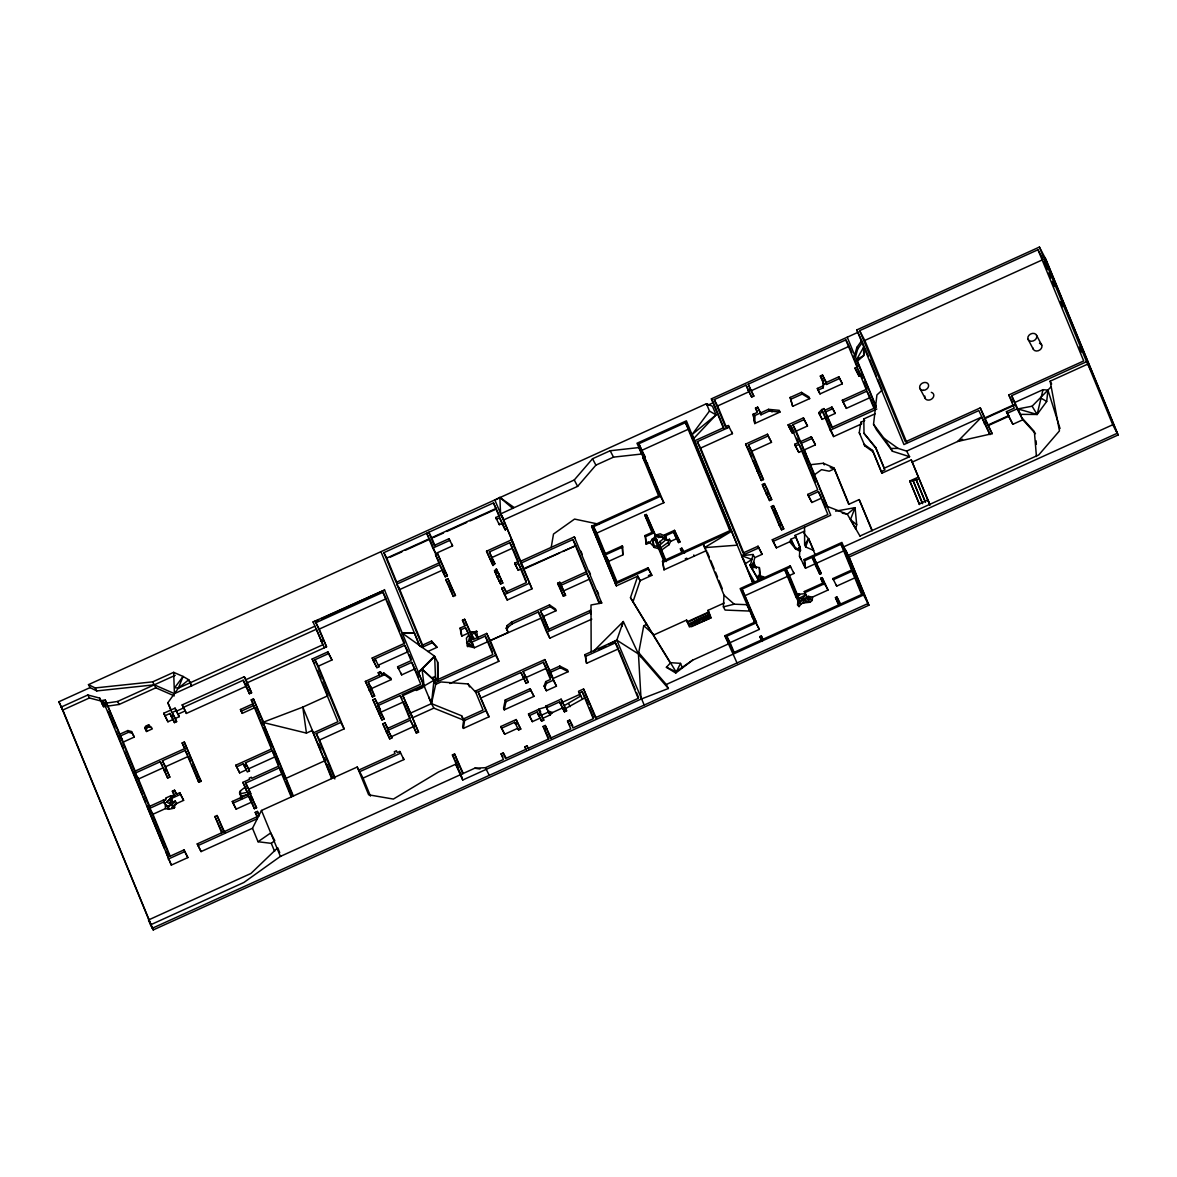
<?xml version="1.0" encoding="UTF-8"?>
<svg xmlns="http://www.w3.org/2000/svg" width="1177" height="1177" viewBox="0 0 1177 1177"><rect width="100%" height="100%" fill="white"/><g stroke="black" fill="none" stroke-linecap="round" stroke-linejoin="round"><path stroke-width="1.5" d="M754.943 415.51L754.781 423.514L779.983 412.068L779.277 410.361L768.507 409.331L754.943 415.51L753.177 414.275L757.267 412.421L755.502 408.095L757.635 407.124L761.004 413.524M88.481 684.631L90.055 687.603L96.764 690.928L154.261 684.823L174.417 693.636L173.666 672.332L152.686 681.851L95.19 687.942L88.481 684.631L706.45 403.711L712.512 406.271L716.057 414.907L693.827 438.433L692.047 434.578L709.466 411.067L706.45 403.711L707.348 405.403L713.394 402.652L723.987 428.428M816.912 563.047L844.321 550.615L840.952 544.215L813.542 556.662L821.222 573.523L819.795 574.17L815.484 563.695L805.495 568.226L799.477 556.25L799.889 547.084L795.078 535.403L804.627 531.077M145.242 727.048L146.566 731.491L152.348 728.872L148.714 724.782L146.492 725.782L145.242 727.048L145.462 729.299L147.89 727.195L151.568 727.371M723.384 606.861L734.227 604.184L746.748 604.698L750.117 611.084L725.061 610.054L723.384 606.861L724.002 595.179L703.243 544.112L705.773 548.909M812.513 597.077L812.262 600.373L810.085 602.241L803.2 602.977L804.038 599.961L810.085 602.241L807.201 598.519L808.246 596.371L812.513 597.077L828.019 590.045L822.149 577.598L820.722 578.245L822.752 583.159L804.288 591.531L806.995 596.945L802.846 599.887L798.05 601.006L797.462 605.007L799.065 606.596L801.184 603.889L805.774 601.815M868.317 356.337L864.904 348.054L863.697 355.645L857.474 361.133L875.791 405.668M421.837 668.816L418.335 672.199L431.473 703.611L461.605 715.763L463.973 720.28L433.857 708.127L431.473 703.611L433.975 680.277L421.837 668.816L434.46 656.104L402.284 633.167L414.378 632.946L419.439 645.393L421.94 647.438L432.283 642.745L437.05 647.321L427.869 651.484M1092.3 372.609L1086.548 361.707L1011.661 395.678L1020.356 414.348L1037.143 414.466L1046.691 401.475L1047.927 390.102L1051.267 386.6M803.876 533.122L808.643 538.786L813.822 550.498L805.627 546.937L804.641 544.554L804.524 527.164M171.577 808.025L172.695 805.936L174.446 805.995L174.637 807.363L173.21 808.378L168.738 809.32L164.059 801.831L149.803 808.305L152.951 814.263L165.471 808.584L165.148 803.523L163.353 800.11L149.096 806.583M873.54 424.235L884.059 438.374L898.08 448.393L906.643 451.115L909.586 456.691L892.446 451.247L876.468 429.811L873.54 424.235L876.924 394.942L881.72 390.514M930.065 504.992L911.278 459.883L882 473.154L873.29 451.983L864.874 445.906L859.269 432.724L860.873 422.249L864.654 420.527L863.815 418.924L875.232 413.745M552.557 676.716L544.819 659.576L475.273 691.134L483.056 710.04L463.915 718.72L462.679 726.68L463.385 728.401L489.043 716.764L478.112 691.87L520.911 672.464L524.059 678.423L481.261 697.843M463.385 728.401L464.621 720.442L463.915 718.72M145.86 729.769L146.492 725.782L145.154 728.563L146.566 731.491L146.434 727.857L145.536 727.754M551.174 547.614L553.499 534.049L574.567 519.072L598.666 524.162M240.726 799.257L240.446 790.797L245.081 787.236M675.745 673.009L680.541 663.372L670.713 662.666L666.388 667.271L675.745 673.009L692.606 660.179L728.239 644.01M640.832 656.737L638.714 652.72L643.745 625.693L646.85 624.369L675.966 671.684L692.606 660.179M822.399 386.159L817.338 388.454L818.044 390.175L823.106 387.88L823.061 382.569M823.106 387.88L823.768 384.29L820.369 375.993L822.502 375.022L825.871 381.422M654.883 537.727L652.455 538.831L649.91 542.626L646.232 544.289L645.084 535.535L651.955 532.416L644.834 515.099L646.261 514.452L654.971 535.049L653.926 540.228L656.56 540.361M505.257 699.977L503.55 708.127L504.256 709.849L533.975 696.372L530.121 688.677L505.257 699.977L505.963 701.683L504.256 709.849M492.266 651.617L488.117 641.539L474.419 647.747L467.372 646.041L466.401 638.14L468.887 634.933L469.608 636.683L468.681 641.024L472.624 644.01L470.241 639.14L472.374 638.169L472.874 639.111L468.681 641.024L471.55 639.126L469.932 639.508L470.918 640.538M407.477 706.524L410.243 713.247L431.473 703.611L435.696 684.367L433.975 680.277L424.117 685.956L402.887 695.592L412.627 717.749L433.857 708.127M1036.437 456.499L1034.362 431.562L1021.71 417.644L1017.87 408.919L1037.143 414.466L1042.999 389.69L1047.927 390.102L1060.05 428.546M842.261 513.172L847.308 514.187L855.076 507.67L856.694 524.736L855.753 528.87L850.485 519.572L855.076 507.67L835.626 511.156M758.312 579.702L756.914 577.157L760.474 576.097L763.579 576.745L758.312 579.702L751.72 568.27L750.676 564.445L753.045 554.485L741.613 555.706L745.291 563.739L751.868 559.458L741.613 555.706L758.753 547.923L762.122 554.323L754.722 557.677L753.03 564.857M165.604 800.242L166.266 797.815L170.665 795.829L174.814 795.446L172.372 791.165L174.505 790.194L176.962 794.475M861.549 340.8L856.885 347.362L854.664 355.233L855.517 356.837L857.724 348.951L862.388 342.389L856.797 329.913L1039.409 247.067L1046.044 259.661L1118.15 434.975L849.103 557.045L843.718 546.819L1112.765 424.75L1118.15 434.975M621.883 626.547L623.31 621.53L638.449 653.985L668.389 688.501L641.053 699.094L462.738 780.013L455.646 764.211L438.447 772.024L393.383 799.08L368.651 794.813L357.219 767.021L261.485 810.453L252.496 828.255L201.076 851.589L197.236 843.894L259.175 815.793L257.366 811.394L255.232 812.365L257.042 816.764M652.544 634.256L630.475 597.681L637.743 576.171L616.38 585.852L591.619 526.178L658.59 495.782L642.892 457.647L644.319 457L663.857 502.682L596.886 533.063L593.517 526.678L660.488 496.282L663.857 502.682M632.858 602.197L640.126 580.673L639.641 579.54M147.89 727.195L148.714 724.782M644.202 705.067L616.822 640.17L623.31 621.53L593.738 651.043M472.374 638.169L472.977 639.641L486.69 633.417L490.265 640.568L508.229 632.402L506.228 628.238L507.213 625.517L511.48 622.162L549.482 604.919L555.441 608.95L556.162 610.657L543.377 616.468L540.508 611.04L550.189 606.641L556.162 610.657M506.949 629.96L507.92 627.238L512.186 623.884L538.375 612.011L540.729 616.483M644.672 456.22L643.907 458.294L636.978 443.243L686.397 420.836L737.288 545.172L704.449 547.643L731.77 531.165L662.975 562.385L664.005 569.845L706.612 550.512M553.264 678.438L568.182 671.67L560.458 667.786L550.115 672.464L556.441 686.176L546.393 690.737L544.112 686.029L545.745 681.601L550.453 679.453L543.377 662.268L523.059 671.493L528.223 682.38L526.09 683.351L520.911 672.464M544.819 687.751L546.452 683.322L545.745 681.601M805.627 546.937L808.643 538.786L815.131 554.573M171.504 711.673L167.84 702.772L178.374 688.148L183.082 676.451L173.666 672.332M807.481 426L804.112 419.615L792.871 424.706L796.24 431.106L807.481 426L803.405 417.894L788.104 424.838L788.811 426.56L790.738 425.677L797.8 442.876L794.725 444.273L795.431 445.995L799.036 444.362L817.75 489.867L807.819 494.384L808.525 496.105L818.456 491.589L827.887 514.526L772.303 539.743L776.379 547.849L789.708 541.803L790.87 539.301L795.917 537.006L799.772 546.363L798.256 549.203L799.889 547.084L800.64 550.498L794.725 547.276L790.87 539.301L795.578 548.865L800.007 551.292M242.109 798.624L239.475 792.857L240.446 790.797M174.814 795.446L170.665 795.829M660.503 547.893L667.83 542.641L669.478 539.272L670.596 541.391L668.963 544.774L661.636 550.027L658.355 543.274L663.46 538.58L665.152 538.904L662.886 537.183L660.253 537.315L654.971 535.049L655.898 541.42L657.325 540.773L656.207 538.639L654.78 539.287L663.607 560.738L662.504 561.238L664.005 569.845M857.474 361.133L856.621 359.529L864.065 346.45L862.388 342.389M471.859 645.393L468.843 643.848L467.372 646.041L473.286 645.599L471.962 642.421M163.721 801.581L166.266 797.815M804.641 544.554L808.643 538.786M659.488 545.407L665.682 539.905L664.77 538.183M166.678 802.155L171.018 797.888L169.9 803.817L166.678 802.155L171.018 797.888L170.488 796.873L174.049 795.255L174.505 796.108L170.488 796.873L171.724 799.61L169.9 803.817L175.299 800.948L176.653 803.508L173.372 807.216L173.961 807.834M642.127 453.969L613.526 457.132L595.9 465.136L577.627 486.366L503.727 519.896L500.578 513.937L574.258 479.981L592.531 458.75L610.157 450.747L638.758 447.584L643.907 458.294L645.334 457.647L638.876 443.744L685.441 422.617L688.81 429.017L642.245 450.144M165.854 805.245L168.649 806.186L172.019 804.656L175.299 800.948M805.406 593.664L796.785 594.4L798.359 598.225L802.287 598.813L805.877 594.812L804.288 591.531M1017.87 408.919L1032.111 406.212L1047.927 390.102M542.965 718.22L543.774 720.192L541.641 721.163L540.346 718.029L532.357 721.648L528.502 713.968L538.639 709.363L542.965 718.22L550.1 714.983L552.425 712.541L548.041 710.834L545.76 706.126L561.105 699.167L564.136 705.685L580.791 695.975L580.084 694.253L562.68 702.154M860.873 422.249L861.726 423.838L833.625 436.579L825.857 417.673L822.149 419.35L819.516 414.348L818.809 412.641L821.767 409.552L823.915 408.581L832.492 427.648M819.516 414.348L822.488 411.273L825.857 417.673M856.797 329.913L903.951 444.553L978.852 410.567L990.019 434.651L981.544 417.129L957.651 441.478L992.152 433.68L980.279 407.875L905.378 441.861L859.651 330.663L1037.967 249.759L1042.395 258.131M173.21 808.378L174.637 807.363M753.015 566.328L759.356 567.608L759.636 574.508L756.914 577.157L763.579 576.745M418.571 672.626L434.681 656.531L435.593 680.306M492.236 557.383L512.716 548.085L509.847 542.656L489.367 551.954L494.855 563.739L493.031 565.49L486.528 551.204L511.289 539.963L514.143 545.392L494.928 500.21L499.872 497.444L513.908 507.361M496.4 569.05L494.546 570.698L497.106 576.936L500.652 584.027L502.785 583.056L496.4 569.05L502.785 583.056M692.047 434.578L716.057 414.907L709.466 411.067M178.374 688.148L188.732 679.762L191.586 685.853L188.732 679.762L183.082 676.451L174.682 687.706L178.374 688.148L314.847 626.223M258.043 841.732L271.298 843.365L274.771 840.599L270.725 832.933L258.043 841.732L252.496 828.255M281.068 855.914L243.904 882.47L150.538 924.828L148.537 919.943L250.907 873.496L277.713 847.749L279.729 852.648M474.419 647.747L470.241 639.14L472.874 639.111L470.417 632.49L476.714 631.387L470.417 632.49L471.55 634.638L476.714 631.387L477.627 637.566L476.008 635.551M563.562 709.643L585.278 697.637L582.144 691.664L579.216 693.003L578.51 691.282L583.571 688.986L596.474 718.661M856.621 359.529L863.697 355.645L863.58 347.097L864.418 348.686M599.181 649.41L605.596 646.041M608.803 644.363L616.822 640.17L638.449 653.985L641.053 699.094M799.492 598.063L805.877 594.812M773.554 512.039L775.658 511.009L773.436 505.595L771.303 506.566L779.115 525.119L781.616 529.841L783.75 528.87L773.436 505.595M774.437 513.716L776.54 512.672L775.658 511.009M752.794 582.865L694.415 440.934L723.311 427.825L711.379 398.841L858.048 332.297M728.372 425.53L729.078 427.251L697.27 441.684L700.639 448.069L732.447 433.636L728.372 425.53L725.444 426.854L714.233 399.591L746.056 385.144L751.706 397.076L753.839 396.105L748.204 384.173L845.822 339.888L849.191 346.273L751.573 390.573M437.05 647.321L431.576 641.038L422.013 645.364L396.826 584.13L439.624 564.71L445.244 576.818L447.378 575.847L437.653 553.734L435.519 554.705L438.918 562.989L396.119 582.409L383.879 552.646L493.501 502.903L499.739 516.556M120.186 735.875L122.54 740.348L105.283 700.05L102.885 700.389L106.033 706.362L103.605 706.715L101.296 701.095L89.408 697.961L62.631 710.114L58.85 701.772L90.055 687.603M746.056 385.144L748.337 390.676L750.47 389.705L753.839 396.105M714.233 399.591L717.602 405.977L749.425 391.544M859.651 330.663L864.801 340.433L1043.131 259.529M386.747 558.075L429.546 538.654L435.667 553.528L452.571 545.863L451.865 544.142M452.571 545.863L448.996 538.713L434.225 545.422L428.825 532.254L431.679 537.683L496.37 508.332M390.352 557.104L401.975 551.822M405.3 550.321L428.546 539.772M433.533 537.506L443.494 532.99M446.819 531.474L466.754 522.441M470.064 520.925L494.987 509.626M61.057 707.127L87.834 694.989L99.721 698.108L101.296 701.095M501.77 521.852L499.622 517.792L496.444 519.234L495.738 517.512L498.916 516.07L493.501 502.903M640.538 451.909L641.965 451.262L645.334 457.647M428.825 537.3L426.677 533.225L432.798 548.099L449.702 540.434L448.996 538.713M495.738 517.512L499.313 524.662L502.491 523.221L505.124 529.621L507.258 528.65M499.622 517.792L502.255 524.192L504.403 523.221M99.721 698.108L102.031 703.728L117.553 701.477L175.241 675.318M790.164 397.488L801.493 392.353L808.967 396.884L809.673 398.606L792.68 406.315L790.164 397.488L792.68 406.315M862.417 378.42L861.108 375.272L859.107 376.184L855.723 369.784L855.017 368.063L857.033 367.15L845.822 339.888M647.688 463.385L646.276 464.032L642.892 457.647M825.798 382.716L838.848 376.787L842.335 383.79L820.016 393.912L818.044 390.175M790.87 399.209L802.199 394.074L809.673 398.606M823.768 384.29L825.916 383.319L826.504 384.438L839.554 378.508L842.335 383.79M855.723 369.784L857.739 368.872L861.108 375.272M108.431 706.009L119.127 704.464L155.835 687.809L174.314 695.887M757.635 407.124L760.975 414.79L769.214 411.038L779.983 412.068M324.396 647.762L313.053 621.956L384.585 590.015M318.246 620.117L313.053 621.956M321.556 618.616L382.937 590.766M247.435 682.675L251.598 692.782L249.45 693.753L246.361 686.22L186.378 713.424L182.185 704.905L244.301 676.716L247.435 682.675L326.544 646.791L315.892 622.707L382.937 592.281L386.6 599.373M174.417 693.636L316.422 629.209L322.836 644.775L245.875 679.703M442.876 572.611L445.009 571.639L447.378 575.847M315.892 622.707L319.261 629.092L386.306 598.681M489.853 559.281L491.986 558.31L494.855 563.739M445.745 579.584L447.893 578.613L455.455 595.474L453.307 596.445L445.745 579.584L447.893 583.66M751.823 451.247L763.476 479.569L761.328 480.54L745.615 444.112L767.419 434.225L771.494 442.331L751.823 451.247L748.454 444.862L768.125 435.946L771.494 442.331M843.012 401.96L866.89 391.132L870.259 397.517L846.381 408.36L843.012 401.96L842.305 400.239L866.184 389.41L857.739 368.872M824.797 410.273L831.933 407.036L834.419 411.744L835.126 413.465L827.99 416.702M825.504 411.979L832.639 408.743L835.126 413.465M321.027 641.377L323.175 640.406M175.314 718.456L176.624 721.663L174.49 722.634L173.166 719.427L167.943 721.795L163.735 713.262L175.049 708.142L179.242 716.661L175.314 718.456L172.166 712.482L176.094 710.702L179.242 716.661M134.222 737.096L132.221 733.286L128.587 732.256L120.113 736.111L123.261 742.069L134.222 737.096L133.516 735.375L131.515 731.564L127.881 730.534L119.407 734.389L105.283 700.05M164.795 715.837L170.018 713.453L173.166 719.427M183.229 707.465L243.212 680.247L246.361 686.22M176.624 711.114L183.744 707.877M788.811 426.56L792.18 432.945L794.107 432.077L790.738 425.677M170.018 713.453L171.342 716.661L173.475 715.69L176.624 721.663M178.183 714.101L185.319 710.864L186.378 713.424M249.45 693.753L244.919 684.425L247.067 683.454L244.301 676.716M450.453 591.016L452.586 590.045L455.455 595.474M526.384 581.335L521.293 568.932L518.277 570.301L515.408 564.872L514.702 563.15L517.718 561.782L509.847 542.656M575.097 538.316L574.332 536.874L520.131 561.458L511.289 539.963M515.408 564.872L518.424 563.503L520.572 567.579M506.743 592.664L503.874 587.235L501.74 588.206L507.243 600.049L532.004 588.809L520.837 563.18L572.905 539.552L575.053 543.627M292.852 796.226L262.765 722.384L306.447 733.094L312.126 730.52L313.362 732.874L337.931 721.722L312.14 659.002L327.883 651.867L331.958 659.973L318.349 666.153L314.98 659.753L328.589 653.588L331.958 659.973M497.106 576.936L499.254 575.965M248.067 690.384L250.215 689.413M808.437 461.767L804.553 449.776L815.367 444.877L814.661 443.155L811.291 436.77L799.948 441.905L792.871 424.706M520.837 563.18L523.691 568.609L576.053 545.525M523.485 569.374L559.619 552.969M562.9 551.483L574.405 546.275M773.009 541.464L830.741 515.261L801.184 443.391L811.998 438.477L815.367 444.877M821.767 409.552L830.256 430.193L876.821 409.066M499.225 581.306L501.358 580.335M291.352 797.315L251.26 699.844L253.408 698.873L263.986 722.899M756.767 471.256L758.915 470.285L748.454 444.862M795.431 445.995L798.8 452.395L802.405 450.747L815.278 482.055M259.484 718.147L255.115 707.524L242.285 713.35L241.153 711.217L240.446 709.496L253.29 703.669L251.26 699.844M241.153 711.217L253.997 705.391M759.651 477.347L761.784 476.376L763.476 479.569M504.374 594.62L529.135 583.38M134.605 771.347L184.509 748.69L182.155 742.967L184.303 741.996L201.164 781.307L199.016 782.278L198.398 781.602L185.216 750.411L162.411 760.769L169.826 777.129L167.693 778.1L160.263 761.74L135.311 773.068L138.459 779.027L163.412 767.698L167.693 778.1M373.55 661.297L375.684 660.326L375.036 658.752L404.726 645.276L408.095 651.675L378.405 665.152L379.053 666.712L376.92 667.683L373.55 661.297L372.197 658.002L404.02 643.569L382.937 592.281M622.824 546.996L605.169 555L608.538 561.385L622.824 554.911L622.353 545.848L604.698 553.852L593.517 526.678M646.232 544.289L645.555 536.683L653.853 532.916M468.387 633.094L461.855 636.066L461.149 634.344L460.133 628.077L464.812 625.958L462.458 620.22L464.606 619.249L471.55 634.638M762.681 485.615L763.182 486.542L762.343 484.527L764.476 483.556L767.36 488.999L771.715 499.607L769.581 500.578L762.681 485.615L764.815 484.644L765.315 485.571M645.761 543.141L648.954 541.7M589.044 577.657L586.896 573.582L560.855 585.396L565.578 595.327L563.43 596.298L557.633 583.233L559.781 582.262L561.061 584.689M664.402 534.932L674.495 530.341L680.012 541.935L678.585 542.582L673.538 532.136L664.873 536.079L664.402 534.932L667.109 540.331L669.478 539.272M558.016 584.645L586.19 571.86L572.905 539.552M461.855 636.066L460.84 629.798L465.518 627.665L467.666 631.74M162.411 760.769L165.545 766.727L188.364 756.384L190.365 761.239M766.212 494.193L768.346 493.222L771.715 499.607M559.575 588.426L561.709 587.455L560.855 585.396M675.215 536.197L676.643 535.55L680.012 541.935M370.873 686.809L374.639 695.99L372.491 696.961L365.356 681.395L379.229 675.098L378.229 672.67L380.362 671.699L382.054 674.892M327.338 695.99L302.783 707.127L262.765 722.384L264.222 725.15M163.986 770.773L166.119 769.802M467.887 633.403L470.02 632.432L474.022 638.155L472.874 639.111L469.608 636.683L465.518 627.665M670.596 541.391L676.907 538.536L678.585 542.582M563.724 590.825L589.751 579.01L599.373 602.403M391.308 679.57L384.526 674.73L368.21 682.145L371.579 688.53L391.308 679.57L390.602 677.864L383.82 673.009L381.363 674.127L380.362 671.699M418.585 677.143L411.759 662.371L398.297 668.477L397.591 666.756L411.053 660.65L404.726 645.276M469.608 636.683L471.756 635.712M1035.48 433.68L1022.828 419.762L1012.867 424.294L1006.409 411.67L1014.236 408.125L1008.807 394.942L1083.708 360.956L1037.967 249.759M471.55 642.318L485.262 636.11L488.117 641.539M397.591 666.756L401.681 674.877L415.128 668.771M656.207 538.639L665.034 560.09L681.895 552.44L680.394 548.791L681.821 548.144L684.617 553.161M860.107 535.976L1038.747 454.925L1059.447 430.9L1050.149 381.171L1087.813 364.076L1112.765 424.75M369.122 690.561L371.27 689.59L374.639 695.99M640.126 580.673L637.743 576.171L640.126 580.673L651.837 575.362L647.997 567.829L616.351 582.188L605.169 555M906.643 451.115L981.544 417.129M1015.162 402.328L1042.999 389.69M615.394 583.969L648.468 568.977L651.837 575.362M490.265 640.568L541.523 617.969L549.821 638.169L591.796 619.131M985.429 417.658L1013.971 404.711M985.723 418.218L1014.265 405.271M196.574 778.026L198.722 777.055L201.164 781.307M401.872 698.711L400.18 695.519L377.876 705.641L384.099 719L381.966 719.971L372.903 699.741L375.036 698.77L378.405 705.155M863.815 418.924L864.006 433.342L875.394 447.069L884.104 468.255L909.586 456.691M648.424 575.553L651.367 574.214M685.264 558.84L686.691 558.192L687.162 559.34M984.266 423.749L986.414 422.778L992.152 433.68M1007.129 413.392L1017.075 408.875L1022.828 419.762M808.525 496.105L811.895 502.491L821.826 497.989M864.874 445.906L864.021 444.303L872.451 450.379L881.161 471.565L884.942 469.844L884.104 468.255M198.398 781.602L200.531 780.631M236.533 766.904L243.315 763.829L246.449 769.802L239.681 772.877L235.827 765.197L271.49 749.013M988.445 424.809L1009.042 415.466M475.273 691.134L476.038 692.576L467.99 683.94L440.992 681.969L435.696 684.367L432.709 677.525L434.843 676.554L436.976 680.586M988.739 425.368L1009.351 416.025M174.343 804.568L183.612 800.36L179.757 792.665L176.197 794.284L174.505 790.194M243.315 763.829L247.332 771.95L249.48 770.979L245.449 762.858L272.196 750.735L274.55 755.207M912.396 462.017L962.595 439.242M183.612 800.36L180.464 794.387L171.195 798.594L172.99 802.008M244.198 765.977L246.331 765.006M316.216 733.609L340.771 722.472L344.14 728.857L319.585 740.009L316.216 733.609L334.856 778.939M388.322 729.24L384.953 722.855L382.805 723.826L389.749 738.906L391.897 737.935L388.013 730.299L410.332 720.177L416.408 733.153L418.556 732.182L402.328 694.533L423.573 684.911L424.559 686.794M591.016 611.849L590.251 610.407L548.114 629.518L540.508 611.04M779.115 525.119L781.263 524.148L783.75 528.87M416.364 690.502L422.926 687.53M434.916 682.91L495.708 655.339L498.857 661.297L449.894 683.513M538.375 612.011L546.687 632.211L590.265 612.437L590.251 610.407M245.449 762.858L248.597 768.831L275.344 756.693L278.522 764.432M381.245 712.026L403.549 701.904L410.287 718.294M378.597 713.586L380.73 712.615L384.099 719M872.304 530.592L859.181 499.592L848.705 504.344L833.89 467.887L823.429 463.252L810.497 464.694L814.616 474.699M762.122 554.323L758.047 546.216L743.055 553.013L697.27 441.684M252.01 797.27L246.39 790.385L242.889 782.367L249.671 779.292L249.2 778.174L251.348 777.203L251.804 778.321L278.552 766.198M909.792 480.996L919.502 504.462L909.792 480.996L918.354 477.112L929.742 504.786M245.743 783.117L250.775 793.666L245.743 783.117L279.258 767.904L281.627 772.392M910.086 481.525L912.925 480.231L922.65 503.697M913.22 480.76L916.059 479.466L925.107 501.299M916.353 480.01L919.208 478.715M247.626 787.707L245.493 788.678L247.876 793.224M248.891 789.09L282.406 773.877L284.422 778.777M749.808 564.828L755.987 566.931L751.72 568.27L749.808 564.828L758.782 580.217M232.31 801.463L249.98 793.445L256.571 807.76L254.423 808.731L248.553 796.138L233.017 803.17L232.31 801.463L236.165 809.143L251.701 802.096L254.423 808.731M386.38 732.506L388.528 731.535M285.82 778.438L324.602 760.842L312.126 730.52M221.659 832.816L214.935 816.485L217.068 815.514L224.895 832.86M250.377 800.566L252.511 799.595L249.98 793.445M388.013 730.299L391.382 736.699L415.187 725.797M522.941 677.378L525.074 676.407M523.059 671.493L526.193 677.452L546.525 668.227L543.377 662.268M549.409 670.758L559.752 666.064L567.476 669.948L568.182 671.67M586.573 663.328L585.646 656.354L615.38 642.863L618.528 648.821L586.573 663.328L584.94 654.633L616.822 640.17M919.222 503.918L927.785 500.034L928.624 501.637M790.15 565.916L790.62 567.064L786.133 569.094L789.502 575.479L793.989 573.449L790.15 565.916L740.142 588.603L755.075 623.133L756.502 622.486L742.04 589.103L784.706 569.742L788.075 576.127L745.409 595.488M804.612 563.312L803.347 563.886L805.024 567.079L804.185 559.546L841.908 542.42L863.535 594.988L868.92 605.213L153.231 929.933L150.538 924.828M805.495 568.226L804.656 560.693L812.115 557.309L815.484 563.695M464.621 720.442L485.895 710.79L489.043 716.764M505.963 701.683L530.827 690.399L533.975 696.372M546.452 683.322L553.308 680.203L556.441 686.176M694.96 620.985L709.775 614.262L688.368 623.972L686.588 620.073L653.294 635.183L669.478 661.562M691.34 626.738L711.099 617.778L707.98 610.363L724.135 603.036M358.691 770.111L395.06 753.618L394.295 751.735L396.428 750.764L397.193 752.647L399.827 751.456L403.902 759.562L363.06 778.1L357.219 767.021M102.885 700.389L171.312 865.095L187.879 857.577L184.024 849.897L169.606 856.444L120.113 736.111M687.427 621.677L708.834 611.966L707.98 610.363M687.339 622.368L708.745 612.658M359.691 771.7L400.533 753.177L399.827 751.456M168.164 859.122L184.73 851.618L187.879 857.577M197.942 845.616L257.336 818.677M812.115 557.309L815.705 566.019L817.118 565.372L821.222 573.523M698.917 621.25L688.751 625.193L710.437 616.012M702.198 619.749L708.789 616.763M686.588 620.073L689.413 626.958L711.099 617.778M500.828 726.518L516.159 719.559L520.764 729.063L518.63 730.034L514.732 722.251L501.534 728.239L500.828 726.518L504.683 734.213L517.88 728.225L518.63 730.034M529.209 715.69L537.198 712.056L539.566 716.528M546.481 707.848L559.663 701.86L564.474 711.85L566.608 710.879L561.105 699.167M832.86 578.569L836.7 586.102L855.429 577.613L852.06 571.213L833.331 579.717L832.86 578.569L851.589 570.065L840.952 544.215M797.418 595.032L799.021 594.297L799.58 595.371M751.706 616.748L753.133 616.101L756.502 622.486M784.706 569.742L795.814 596.739L797.241 596.092L799.477 600.358M804.759 592.678L824.65 583.66L828.019 590.045M520.764 729.063L517.615 723.105L515.482 724.076L514.732 722.251M559.663 701.86L560.414 703.684L562.562 702.713M824.091 584.631L825.518 583.983M537.198 712.056L538.492 715.189L540.626 714.218L543.774 720.192M462.738 780.013L452.409 754.913L454.557 753.942L463.282 773.495M541.391 715.233L548.526 711.997L550.1 714.983L549.615 713.821L562.812 707.833M806.995 596.945L808.246 596.371L812.262 600.373L807.201 598.519L800.066 601.756L798.05 601.006L799.065 606.596M560.414 703.684L562.783 708.157L564.916 707.186L566.608 710.879M737.023 662.96L724.841 635.742L755.502 621.839L759.342 629.371L730.108 642.627L726.739 636.242L755.972 622.971L759.342 629.371M462.105 777.659L460.531 774.672L474.743 768.228L485.41 767.684L503.403 759.518L501.078 753.868L503.212 752.897L505.536 758.547L525.869 749.322L524.824 746.792L526.958 745.821L528.002 748.351L548.335 739.127L543.112 726.444L545.26 725.473L551.086 737.95M543.112 726.444L544.686 729.416L546.834 728.445M726.739 636.242L733.477 652.647L761.284 640.023L759.871 636.58L761.298 635.933L762.711 639.376L838.495 604.993L835.449 597.578L836.876 596.93L840.246 603.33M545.26 725.473L550.468 738.156L570.801 728.931L567.535 720.986L569.668 720.015L572.816 725.974M460.03 774.893L280.391 856.415L261.485 810.453M638.714 652.72L666.285 684.484L863.535 594.988M547.114 706.7L539.14 708.995L540.699 711.982M655.28 535.182L660.223 533.828L666.079 536.683M239.887 793.857L248.038 792.136M249.171 794.269L241.314 796.108M586.896 573.582L598.578 601.991L600.932 601.55L601.712 603.007L591.001 604.993L591.163 651.808M414.378 632.946L402.284 633.167M884.059 438.374L890.974 448.466L898.08 448.393M474.743 768.228L480.025 768.993M656.163 539.037L654.971 535.049L661.651 536.226M165.471 808.584L168.738 809.32L168.649 806.186M170.488 796.873L172.695 797.476M659.532 549.056L654.515 547.482L652.455 538.831L653.397 545.348L658.414 546.922M827.048 506.287L847.308 514.187L860.063 536.226M163.618 802.92L165.148 803.523M830.256 467.49L834.728 469.476L849.029 504.227M666.388 667.271L675.966 671.684M799.154 595.503L796.785 594.4L797.903 596.533L796.785 594.4L799.757 594.635L797.3 595.047L798.418 597.18L789.502 575.479M1040.821 398.017L1046.691 401.475M466.548 642.465L468.843 643.848M498.871 573.523L494.546 570.698L500.652 584.027M654.971 535.049L658.826 537.683M850.485 519.572L856.694 524.736M512.731 508.42L499.872 497.444L500.578 513.937M724.002 595.179L734.227 604.184M643.745 625.693L653.132 634.02M434.284 680.335L422.057 669.242L424.117 685.956M798.05 601.006L801.184 603.889L800.066 601.756M503.212 752.897L505.698 757.252M501.078 753.868L502.873 756.914M649.91 542.626L654.515 547.482L653.397 545.348M250.878 797.02L253.129 799.404M884.28 468.211L876.232 448.672L864.006 433.342M789.708 541.803L795.578 548.865L794.725 547.276M478.362 637.757L474.066 632.387L477.627 637.566M172.695 805.936L173.975 807.599M630.475 597.681L646.85 624.369M1032.111 406.212L1037.143 414.466M544.686 729.416L548.938 738.921M754.692 582.188L748.587 571.742L753.206 583.248M771.303 506.566L773.833 510.921M214.935 816.485L222.085 832.183M680.394 548.791L681.792 551.307M257.366 811.394L259.117 814.528M255.232 812.365L256.983 815.499M823.12 381.113L820.369 375.993L822.944 380.76M1036.599 335.371A4.708 3.708 -27.8 0 1 1031.405 341.256A4.708 3.708 -27.8 0 1 1028.948 335.298A4.708 3.708 -27.8 0 1 1036.599 335.371L1041.748 345.141M1028.036 339.241L1033.185 349.025M1050.149 381.171L1051.649 384.011M1008.807 394.942L1012.603 402.137M1006.409 411.67L1012.867 424.294M919.855 388.336L925.019 398.106M856.885 347.362L857.724 348.951M855.017 368.063L859.107 376.184M890.974 448.466L892.446 451.247M875.394 447.069L876.232 448.672M872.451 450.379L873.29 451.983M881.161 471.565L882 473.154M842.305 400.239L846.381 408.36M859.269 432.724L860.107 434.328M817.338 388.454L820.016 393.912M830.256 430.193L833.625 436.579M818.809 412.641L822.149 419.35M833.89 467.887L834.728 469.476M834.993 470.55L834.14 468.946L829.211 471.183L821.546 469.667L814.455 474.772L827.372 506.184M823.429 463.252L824.268 464.841M801.184 443.391L811.336 466.298L810.497 464.694M799.036 444.362L802.405 450.747M788.104 424.838L792.18 432.945M794.725 444.273L798.8 452.395M818.456 491.589L820.987 496.385M807.819 494.384L811.895 502.491M748.337 390.676L751.706 397.076M755.502 408.095L757.179 411.288M835.449 597.578L838.818 603.978M820.722 578.245L823.253 583.027M795.078 535.403L795.917 537.006M745.615 444.112L748.984 450.511M762.343 484.527L769.581 500.578M799.477 556.25L801.169 559.443M711.379 398.841L713.394 402.652M772.303 539.743L776.379 547.849M802.287 598.813L802.846 599.887M795.814 596.739L799.183 603.124M694.415 440.934L695.548 443.067M753.045 554.485L754.722 557.677M759.356 567.608L760.474 576.097L759.636 574.508M750.676 564.445L751.529 566.034L753.677 562.091L756.281 568.417M761.298 635.933L762.976 639.126M759.871 636.58L762.402 641.377M673.538 532.136L676.907 538.536M724.841 635.742L728.21 642.127M664.873 536.079L667.109 540.331M667.83 542.641L668.963 544.774M646.261 514.452L655.721 535.667M659.811 541.288L660.93 543.421M644.834 515.099L652.735 532.504M610.157 450.747L613.526 457.132M654.78 539.287L655.898 541.42M592.531 458.75L595.9 465.136M574.258 479.981L577.627 486.366M591.619 526.178L616.38 585.852M666.285 684.484L668.389 688.501M598.578 601.991L599.343 603.448M590.265 612.437L591.031 613.894M563.018 589.103L559.781 582.262M557.633 583.233L559.561 586.882M502.255 524.192L505.404 530.15M521.691 564.445L523.265 567.432L501.873 515.394M542.671 614.747L548.497 628.753M514.702 563.15L518.277 570.301M579.216 693.003L582.365 698.961M546.687 632.211L549.821 638.169M568.609 703.655L570.183 706.641M486.528 551.204L493.031 565.49L491.986 558.31L489.367 551.954M501.74 588.206L507.243 600.049M567.535 720.986L569.889 725.459M544.112 686.029L546.393 690.737M506.228 628.238L507.522 630.695M545.76 706.126L548.526 711.997M538.492 715.189L541.641 721.163M528.502 713.968L532.357 721.648M432.798 548.099L435.667 553.528M435.519 554.705L439.742 563.445M439.624 564.71L441.772 568.785M462.458 620.22L465.327 625.649M526.958 745.821L528.532 748.793M524.824 746.792L526.399 749.764M501.534 728.239L504.683 734.213M467.99 683.94L469.564 686.956M383.879 552.646L387.027 558.604M396.826 584.13L399.694 589.559L442.493 570.139L445.244 576.818M434.46 656.104L437.829 662.489L437.976 680.703M489.264 775.363L485.41 767.684M432.709 677.525L434.637 681.851M452.409 754.913L454.778 759.386M455.646 764.211L459.913 772.318M402.328 694.533L403.328 696.416M410.332 720.177L413.73 726.665M375.036 658.752L379.053 666.712M372.197 658.002L376.92 667.683M378.229 672.67L379.906 675.863M365.356 681.395L368.725 687.78M378.008 705.523L380.524 710.319L378.935 706.45M372.903 699.741L381.966 719.971M382.805 723.826L389.749 738.906M312.14 659.002L314.671 663.799M240.446 709.496L242.285 713.35M235.827 765.197L239.681 772.877M242.889 782.367L245.257 786.854M248.553 796.138L250.907 800.61M182.185 704.905L185.319 710.864M233.017 803.17L236.165 809.143M167.84 702.772L171.254 710.202M171.342 716.661L174.49 722.634M152.686 681.851L155.835 687.809M182.155 742.967L185.304 748.925M185.216 750.411L187.584 754.884M163.735 713.262L167.943 721.795M160.263 761.74L162.632 766.212M197.236 843.894L201.076 851.589M117.553 701.477L119.127 704.464M172.019 804.656L173.372 807.216M95.19 687.942L96.764 690.928M102.031 703.728L103.605 706.715M87.834 694.989L89.408 697.961M58.85 701.772L60.424 704.743M148.537 919.943L150.332 923.356M815.705 566.019L819.795 574.17M252.511 799.595L256.571 807.76M548.041 710.834L550.1 714.983M561.709 587.455L565.578 595.327M247.067 683.454L251.598 692.782M758.915 470.285L761.784 476.376M562.783 708.157L564.474 711.85M1045.147 257.969L1117.253 433.268L848.205 555.338L868.023 603.521L152.333 928.226L60.969 706.097M1039.409 247.067L1086.548 361.707M1043.822 261.206L1047.28 269.636M1048.663 273.005L1050.752 278.066M1052.135 281.435L1054.209 286.482M1060.448 301.65L1062.522 306.697M1079.162 347.141L1081.236 352.188M1011.661 395.678L1017.075 408.875M980.279 407.875L986.414 422.778M864.801 340.433L906.834 442.64M911.278 459.883L918.354 477.112M869.671 359.647L876.482 376.213M877.851 379.524L881.941 389.469M916.059 479.466L925.49 502.402M912.925 480.231L922.356 503.167M847.249 337.196L876.115 407.389M849.853 347.877L851.824 352.688M853.148 355.895L857.768 367.136M863.712 381.583L866.963 389.484M870.906 399.077L874.128 406.904M866.89 391.132L873.967 408.316L831.698 427.501L823.915 408.581M838.848 376.787L839.554 378.508M822.502 375.022L826.504 384.438M831.933 407.036L832.639 408.743M859.181 499.592L871.966 530.68M801.493 392.353L802.199 394.074M811.291 436.77L811.998 438.477M803.405 417.894L804.112 419.615M849.103 557.045L868.92 605.213M845.88 550.277L847.087 553.205M796.24 431.106L800.743 442.052M844.983 552.234L851.633 568.388M856.797 580.938L862.27 594.238M852.06 571.213L861.638 594.488L839.922 604.345L836.876 596.93M822.502 499.622L825.871 507.802M796.667 438.33L798.609 443.023M771.288 410.273L771.994 411.994M768.507 409.331L769.214 411.038M836.229 584.954L836.7 586.102M760.268 413.068L760.975 414.79M748.204 384.173L750.47 389.705M767.419 434.225L768.125 435.946M813.542 556.662L817.118 565.372M822.149 577.598L824.65 583.66M804.185 559.546L804.656 560.693M776.54 512.672L781.263 524.148M764.476 483.556L768.346 493.222M749.675 452.174L751.72 457.176M753.103 460.516L761.328 480.54M774.481 512.495L781.616 529.841M793.519 572.302L793.989 573.449M731.741 431.915L732.447 433.636M786.133 569.094L797.241 596.092M788.767 577.819L792.93 587.941M794.313 591.325L796.402 596.386M717.602 405.977L726.842 428.443M758.047 546.216L758.753 547.923M700.639 448.069L744.335 554.338M743.305 558.898L753.162 582.88M689.501 430.708L699.918 456.029M701.315 459.398L708.245 476.288M709.643 479.657L727.003 521.867M728.386 525.251L730.476 530.312M685.441 422.617L729.872 530.665L683.322 551.792L681.821 548.144M742.04 589.103L753.133 616.101M755.502 621.839L755.972 622.971M750.749 612.584L755.075 623.133M707.303 552.175L709.348 557.162M710.717 560.487L714.13 568.8M715.498 572.11L717.558 577.098M718.926 580.423L722.34 588.735M730.108 642.627L734.154 652.47M693.827 554.955L694.298 556.103M638.876 443.744L641.965 451.262M644.319 457L660.488 496.282M674.495 530.341L676.643 535.55M648.321 469.005L651.72 477.303M653.088 480.613L658.546 493.884M662.886 537.183L663.46 538.58M659.576 545.039L666.373 561.547M660.209 550.689L664.269 560.561M662.504 561.238L662.975 562.385M645.084 535.535L645.555 536.683M647.997 567.829L648.468 568.977M680.541 663.372L682.322 667.668M622.824 554.911L622.353 545.848M596.886 533.063L605.272 553.455M606.67 556.853L616.925 581.776M580.908 551.174L582.277 554.499M589.088 571.066L590.457 574.376M597.269 590.957L598.637 594.267M574.332 536.874L601.712 603.007M619.22 650.498L635.139 689.178M636.522 692.547L638.596 697.593M575.759 544.98L586.955 572.199M615.38 642.863L638.214 698.358L595.415 717.764L583.571 688.986M560.208 588.441L563.43 596.298M584.94 654.633L585.646 656.354M549.482 604.919L550.189 606.641M585.984 699.329L588.073 704.405M589.456 707.789L593.635 717.941M582.144 691.664L593.267 718.735L572.949 727.96L569.668 720.015M523.691 568.609L532.004 588.809M543.377 616.468L548.909 629.901M513.363 549.674L518.616 562.429M518.424 563.503L526.296 582.63L505.816 591.928L503.874 587.235M559.752 666.064L560.458 667.786M498.607 522.941L499.313 524.662M544.819 659.576L553.308 680.203M547.173 669.787L550.38 677.614M511.48 622.162L512.186 623.884M507.213 625.517L507.92 627.238M526.193 677.452L528.223 682.38M530.121 688.677L530.827 690.399M538.639 709.363L540.626 714.218M524.736 680.071L526.09 683.351M490.544 641.097L498.857 661.297M486.69 633.417L495.708 655.339M485.262 636.11L492.869 654.589L436.358 680.232L434.843 676.554M516.159 719.559L517.615 723.105M431.679 537.683L435.063 545.907M437.653 553.734L445.009 571.639M447.893 578.613L452.586 590.045M464.606 619.249L470.02 632.432M448.614 585.013L453.307 596.445M460.133 628.077L460.84 629.798M478.112 691.87L485.895 710.79M431.576 641.038L432.283 642.745M461.605 715.763L463.62 720.662M386.321 556.883L397.385 583.807M398.768 587.161L422.94 645.938M381.039 551.895L419.659 645.82M454.557 753.942L462.679 773.701M455.558 760.886L458.191 767.286M428.708 696.887L431.473 703.611M384.364 589.589L423.573 684.911M387.292 601.064L399.768 631.416M401.151 634.786L404.623 643.216M409.361 654.75L411.259 659.355M411.759 662.371L420.719 684.161L377.155 703.92L375.036 698.77M400.96 673.156L401.681 674.877M411.244 714.395L418.556 732.182M414.407 728.298L416.408 733.153M400.18 695.519L409.611 718.456L387.307 728.578L384.953 722.855M383.82 673.009L384.526 674.73M403.196 757.841L403.902 759.562M391.382 736.699L391.897 737.935M368.21 682.145L371.27 689.59M377.876 705.641L380.73 712.615M369.357 689.31L372.491 696.961M319.261 629.092L326.544 646.791M327.883 651.867L328.589 653.588M318.349 666.153L344.14 728.857M314.98 659.753L340.771 722.472M363.06 778.1L370.461 796.079M317.584 670.449L321.041 678.849M322.424 682.204L327.956 695.651M319.585 740.009L334.768 776.938M318.805 744.305L320.88 749.352M324.337 757.753L325.72 761.122M327.103 764.476L332.635 777.923M332.032 778.262L302.783 707.127L306.447 733.094M253.408 698.873L293.456 796.255M260.117 719.662L262.191 724.708M263.574 728.063L271.181 746.571M285.776 782.043L291.146 795.108M243.212 680.247L244.919 684.425M248.597 768.831L249.48 770.979M271.298 843.365L274.609 851.383M175.049 708.142L176.094 710.702M217.068 815.514L223.792 831.845M172.166 712.482L173.475 715.69M184.303 741.996L198.722 777.055M191.689 764.476L199.016 782.278M179.757 792.665L180.464 794.387M165.545 766.727L169.826 777.129M172.372 791.165L174.049 795.255M184.024 849.897L184.73 851.618M163.353 800.11L164.059 801.831M131.515 731.564L132.221 733.286M127.881 730.534L128.587 732.256M123.261 742.069L135.679 772.274M137.753 777.306L150.17 807.525M152.245 812.542L170.018 855.767M108.078 711.349L114.934 728.004M116.302 731.329L120.407 741.319M121.099 743.011L123.202 748.101M124.585 751.5L142.02 793.886M143.417 797.27L145.507 802.361M146.904 805.745L164.339 848.131M165.736 851.53L171.312 865.095M61.322 706.45L153.231 929.933M324.602 760.842L331.634 778.615M812.321 473.757L813.984 478.892M1036.084 440.816L1036.378 444.376M467.578 641.906L467.755 646.761M437.55 661.96L437.697 680.159M1039.497 343.272A4.708 3.708 -27.8 0 1 1039.938 349.893A4.708 3.708 -27.8 0 1 1032.965 348.068M931.316 392.353A4.708 3.708 -27.8 0 1 933.479 396.884A4.708 3.708 -27.8 0 1 927.991 400.092A4.708 3.708 -27.8 0 1 924.872 396.119M754.781 423.514L753.177 414.275L754.781 423.514M923.224 390.337A4.708 3.708 -27.8 0 0 928.418 384.452A4.708 3.708 -27.8 0 0 920.767 384.379A4.708 3.708 -27.8 0 0 923.224 390.337"/></g></svg>
